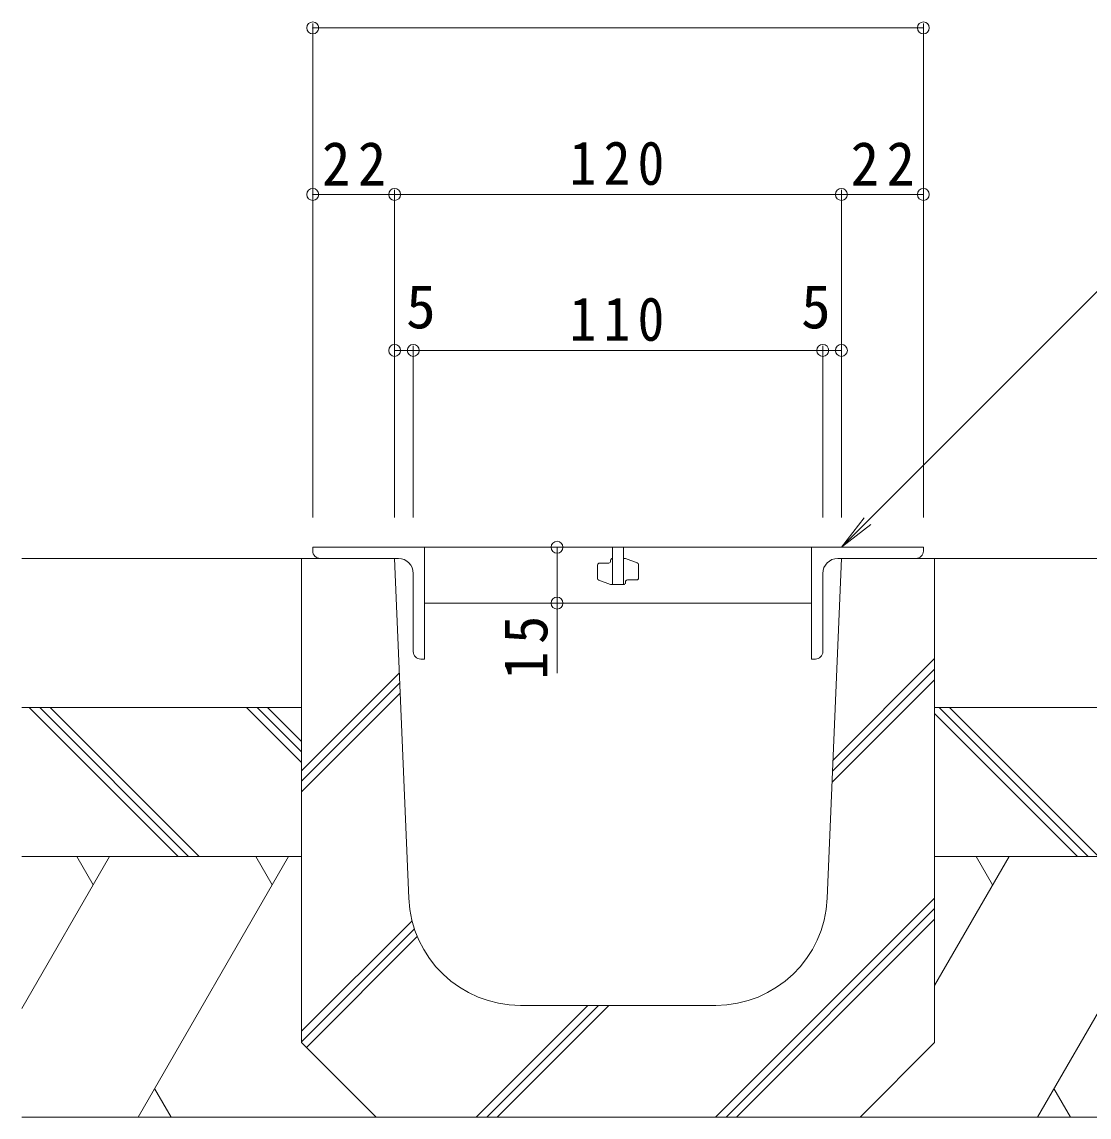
# Model space of a CAD drawing. Units: millimetres on the paper, enlarged 10 times, with parts at other scales. Extents: x -1688 to 1594, y -1375 to 941.
# Drawn here: x -1422 to -705, y -530 to 205 of the extents above; entities that cross this region are included whole.
import ezdxf
from ezdxf.enums import TextEntityAlignment as Align

# ---------------------------------------------------------------- set-up
doc = ezdxf.new("R2010")
doc.units = ezdxf.units.MM
doc.header["$LTSCALE"] = 10
doc.header["$PDMODE"] = 32
doc.header["$PDSIZE"] = 8
doc.layers.add('A-0', color=6, linetype='Continuous', lineweight=9)
doc.styles.add('ＭＳ ゴシック', font='')
doc.styles.get('ＭＳ ゴシック').set_extended_font_data('MS Gothic')

msp = doc.modelspace()

# ---------------------------------------------------------------- linework, layer by layer
at = {"layer": 'A-0', "color": 7}
for p, q in [((-1226.79, 204.49), (-1226.79, -127.19)), ((-1226.79, 201.49), (-816.79, 201.49)), ((-816.79, 204.49), (-816.79, -127.19)), ((-1171.79, 89.66), (-1226.79, 89.66)), ((-1171.79, 92.66), (-1171.79, -127.19)), ((-871.79, 89.66), (-1171.79, 89.66)), ((-871.79, 92.66), (-871.79, -127.19)), ((-816.79, 89.66), (-871.79, 89.66)), ((-871.79, -147.19), (-697.32, 27.28)), ((-1159.29, -12.02), (-1159.29, -127.19)), ((-884.29, -12.02), (-884.29, -127.19)), ((-1159.29, -15.02), (-1171.79, -15.02)), ((-884.29, -15.02), (-1159.29, -15.02)), ((-871.79, -15.02), (-884.29, -15.02)), ((-871.79, -147.19), (-856.57, -127.36)), ((-871.79, -147.19), (-851.95, -131.97)), ((-1169.46, -147.19), (-1198.49, -147.19)), ((-1062.76, -147.19), (-1062.76, -184.69)), ((-1062.76, -184.69), (-1062.76, -231.64))]:
    msp.add_line(p, q, dxfattribs=at)
at = {"layer": 'A-0', "color": 3}
for p, q in [((-1151.79, -147.19), (-1226.79, -147.19)), ((-1226.79, -149.69), (-1226.79, -147.19)), ((-891.79, -147.19), (-1166.79, -147.19)), ((-1151.79, -147.19), (-1151.79, -222.19)), ((-1025.54, -147.19), (-1025.54, -172.19)), ((-1018.04, -147.19), (-1025.54, -147.19)), ((-1018.04, -147.19), (-1018.04, -172.19)), ((-891.79, -147.19), (-891.79, -222.19)), ((-891.79, -147.19), (-816.79, -147.19)), ((-816.79, -149.69), (-816.79, -147.19)), ((-1221.79, -154.69), (-1169.29, -154.69)), ((-1035.54, -168.18), (-1035.54, -159.07)), ((-1034.29, -157.82), (-1028.04, -157.82)), ((-1026.79, -156.57), (-1026.79, -155.94)), ((-1016.79, -154.69), (-1018.04, -154.69)), ((-1008.87, -157.52), (-1016.79, -154.69)), ((-1008.04, -158.7), (-1008.04, -167.82)), ((-821.79, -154.69), (-874.29, -154.69)), ((-1159.29, -217.19), (-1159.29, -164.69)), ((-1015.54, -169.07), (-1009.29, -169.07)), ((-884.29, -217.19), (-884.29, -164.69)), ((-1034.71, -169.36), (-1026.79, -172.19)), ((-1018.04, -172.19), (-1026.79, -172.19)), ((-1016.79, -170.94), (-1016.79, -170.32)), ((-1151.79, -184.69), (-891.79, -184.69)), ((-1154.29, -222.19), (-1151.79, -222.19)), ((-889.29, -222.19), (-891.79, -222.19))]:
    msp.add_line(p, q, dxfattribs=at)
at = {"layer": 'A-0', "lineweight": 5}
for p, q in [((-1422.07, -154.69), (-1171.79, -154.69)), ((-1234.29, -154.69), (-1234.29, -479.69)), ((-1162.28, -382.81), (-1171.79, -154.69)), ((-881.29, -382.81), (-871.79, -154.69)), ((-809.29, -154.69), (-871.79, -154.69)), ((-621.5, -154.69), (-871.79, -154.69)), ((-809.29, -154.69), (-809.29, -479.69)), ((-877.43, -290.08), (-809.29, -221.94)), ((-1234.29, -297.19), (-1168.59, -231.49)), ((-877.74, -297.46), (-809.29, -229.01)), ((-1234.29, -304.26), (-1168.31, -238.28)), ((-878.05, -304.84), (-809.29, -236.08)), ((-1234.29, -311.33), (-1168.02, -245.07)), ((-1422.07, -254.69), (-1234.29, -254.69)), ((-1317.18, -354.69), (-1417.18, -254.69)), ((-1310.11, -354.69), (-1410.11, -254.69)), ((-1303.04, -354.69), (-1403.04, -254.69)), ((-1234.29, -291.63), (-1271.23, -254.69)), ((-1234.29, -284.56), (-1264.16, -254.69)), ((-1234.29, -277.49), (-1257.09, -254.69)), ((-621.5, -254.69), (-809.29, -254.69)), ((-706.2, -354.69), (-806.2, -254.69)), ((-699.13, -354.69), (-799.13, -254.69)), ((-713.27, -354.69), (-809.29, -258.67)), ((-1422.07, -354.69), (-1234.29, -354.69)), ((-1363.17, -354.69), (-1422.07, -456.72)), ((-1385.23, -354.69), (-1374.2, -373.8)), ((-1242.98, -354.69), (-1344.01, -529.69)), ((-1265.05, -354.69), (-1254.01, -373.8)), ((-759.26, -354.69), (-809.29, -441.35)), ((-621.5, -354.69), (-809.29, -354.69)), ((-781.33, -354.69), (-770.29, -373.8)), ((-639.07, -354.69), (-740.11, -529.69)), ((-956.3, -529.69), (-809.29, -382.68)), ((-949.23, -529.69), (-809.29, -389.75)), ((-942.16, -529.69), (-809.29, -396.82)), ((-1234.29, -472.07), (-1160.11, -397.89)), ((-1234.29, -479.14), (-1158.51, -403.36)), ((-1231.03, -482.95), (-1156.59, -408.51)), ((-1117.04, -529.69), (-1042.04, -454.69)), ((-1109.97, -529.69), (-1034.97, -454.69)), ((-1102.9, -529.69), (-1027.9, -454.69)), ((-956.23, -454.69), (-1087.35, -454.69)), ((-1184.29, -529.69), (-1234.29, -479.69)), ((-859.29, -529.69), (-809.29, -479.69)), ((-1321.95, -529.69), (-1332.98, -510.58)), ((-718.04, -529.69), (-729.07, -510.58)), ((-621.5, -529.69), (-1422.07, -529.69)), ((-846.79, -529.69), (-621.5, -529.69))]:
    msp.add_line(p, q, dxfattribs=at)
at = {"layer": 'A-0', "color": 3}
for centre, radius, start, end in [((-1221.79, -149.69), 5, 180, 270), ((-821.79, -149.69), 5, 270, 0), ((-1169.29, -164.69), 10, 0, 90), ((-1034.29, -159.07), 1.25, 90, 180), ((-1028.04, -156.57), 1.25, 270, 0), ((-1025.54, -155.94), 1.25, 90, 180), ((-1009.29, -158.7), 1.25, 0, 70.34616), ((-874.29, -164.69), 10, 90, 180), ((-1034.29, -168.18), 1.25, 180, 250.34616), ((-1015.54, -170.32), 1.25, 90, 180), ((-1009.29, -167.82), 1.25, 270, 0), ((-1018.04, -170.94), 1.25, 270, 0), ((-1154.29, -217.19), 5, 180, 270), ((-889.29, -217.19), 5, 270, 0)]:
    msp.add_arc(centre, radius, start, end, dxfattribs=at)
at = {"layer": 'A-0', "lineweight": 5}
for centre, start, end in [((-1087.35, -379.69), 182.38606, 270), ((-956.23, -379.69), 270, 357.61394)]:
    msp.add_arc(centre, 75, start, end, dxfattribs=at)
at = {"layer": 'A-0', "color": 7}
for p in [(-1226.79, 201.49), (-816.79, 201.49), (-1226.79, 89.66), (-1171.79, 89.66), (-871.79, 89.66), (-816.79, 89.66), (-1171.79, -15.02), (-1159.29, -15.02), (-884.29, -15.02), (-871.79, -15.02), (-1062.76, -147.19), (-1062.76, -184.69)]:
    msp.add_point(p, dxfattribs=at)

# ---------------------------------------------------------------- texts
at = {"layer": 'A-0', "color": 2, "style": 'ＭＳ ゴシック'}
for p in [(-1164.13, -9.02), (-898.92, -9.02)]:
    msp.add_text('5', height=29.33, dxfattribs=at).set_placement(p, align=Align.BOTTOM_LEFT)
at = {"layer": 'A-0', "color": 2, "char_height": 29.33, "attachment_point": 7, "style": 'ＭＳ ゴシック'}
for s, insert in [('\\T1.27;\\W0.9;120', (-1054.29, 95.66)), ('\\T1.27;\\W0.95;22', (-1220.54, 95.66)), ('\\T1.27;\\W0.95;22', (-865.54, 95.66)), ('\\T1.27;\\W0.9;110', (-1054.29, -9.02))]:
    msp.add_mtext(s, dxfattribs=dict(at, insert=insert))
at = {"layer": 'A-0', "color": 2, "insert": (-1068.76, -236.16), "char_height": 29.33, "attachment_point": 7, "rotation": 90, "style": 'ＭＳ ゴシック'}
msp.add_mtext('\\T1.27;\\W0.95;15', dxfattribs=at)

doc.saveas('drawing.dxf')
